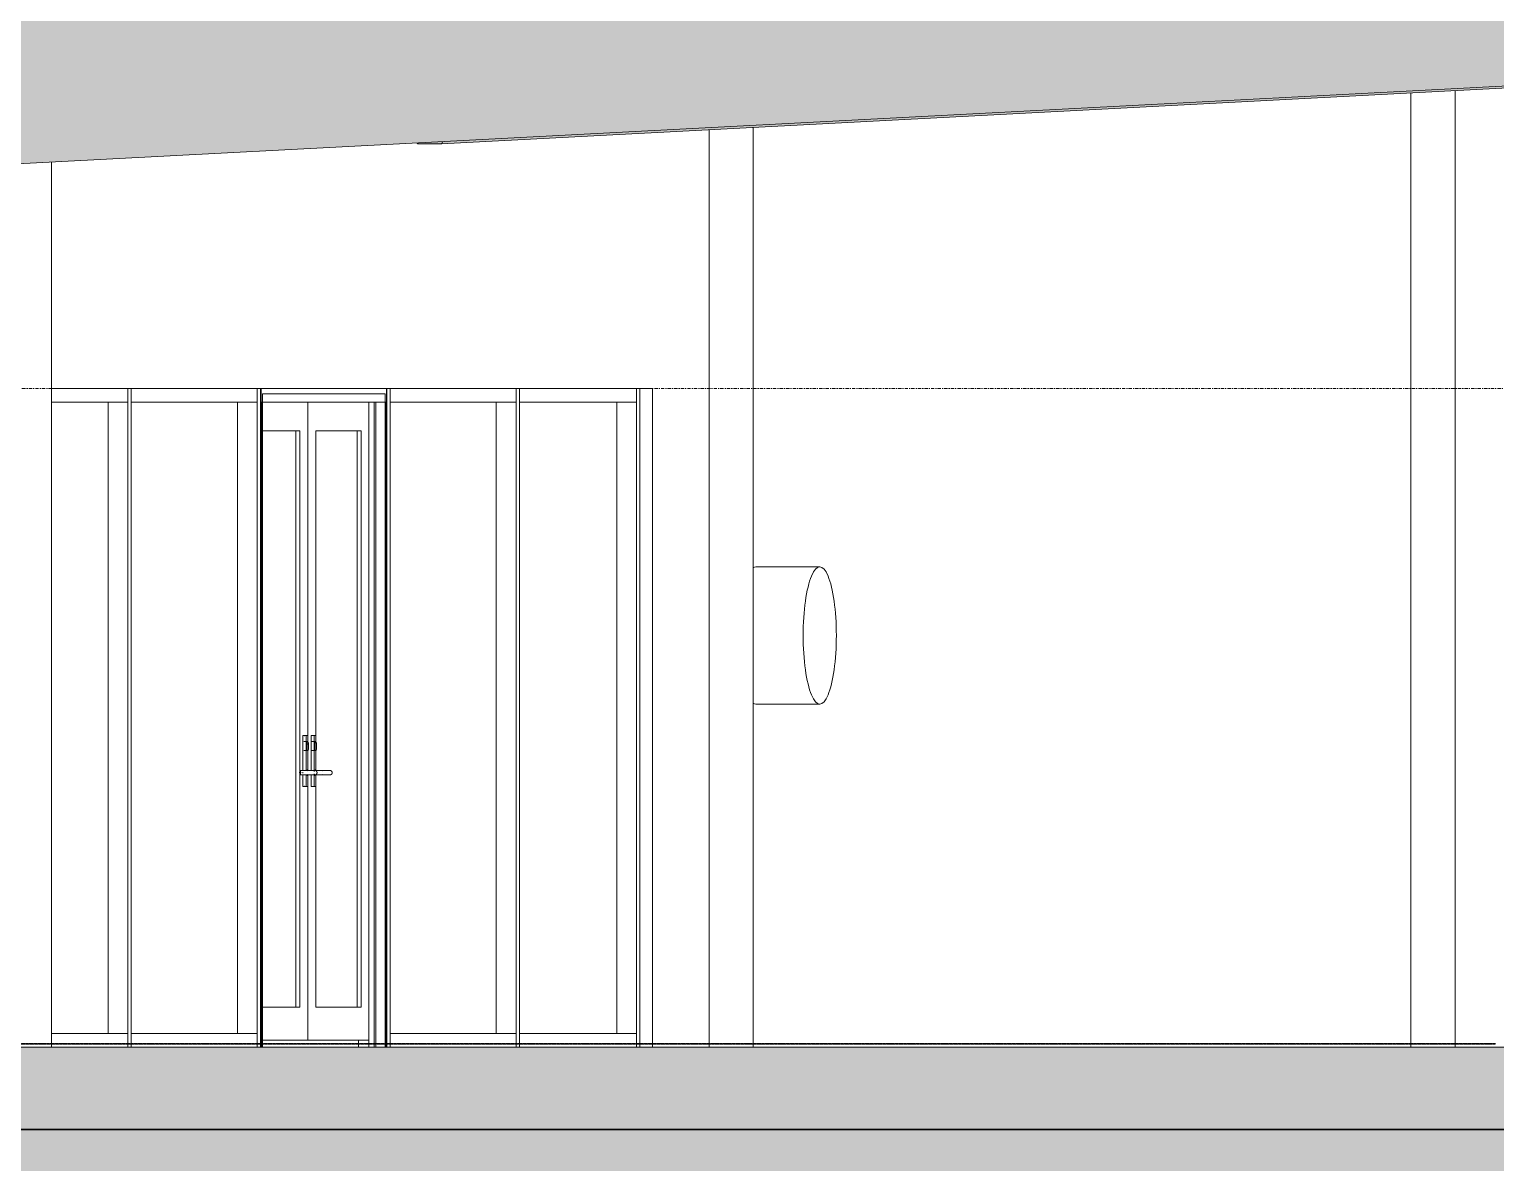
# Model space of a CAD drawing. Header units: millimetres. Extents: x 4237772 to 4686020, y -673 to 29459.
# Drawn here: x 4444325 to 4449669, y 4779 to 8908 of the extents above; entities that cross this region are included whole.
import ezdxf

# ---------------------------------------------------------------- set-up
doc = ezdxf.new("R2010")
doc.units = ezdxf.units.MM
doc.linetypes.add('AEC_Center', pattern=[24, 12, -4, 4, -4])
doc.linetypes.add('Existing Ground', pattern=[4.5, 3, -1.5])
for name, color, linetype, lineweight in [('A-DETL', 90, 'Continuous', 18), ('A-DETL-GENF', 92, 'Continuous', 5), ('A-DOOR', 31, 'Continuous', 5), ('A-DOOR-FRAM', 31, 'Continuous', 5), ('A-DOOR-GLAZ', 31, 'Continuous', 5), ('A-FLOR', 192, 'Continuous', 5), ('A-FLOR-LEVL', 51, 'Continuous', 5), ('A-FLOR-PATT', 8, 'Continuous', 15), ('A-GENM', 13, 'Continuous', 5), ('A-GLAZ-CURT', 52, 'Continuous', 5), ('A-GLAZ-CWMG', 51, 'Continuous', 5), ('A-WALL', 113, 'Continuous', 5), ('P-SANR-FIXT', 6, 'Continuous', 5), ('S-COLS', 52, 'Continuous', 5)]:
    doc.layers.add(name, color=color, linetype=linetype, lineweight=lineweight)
pattern_1 = [(50, (4488880.5, 10654.8), (1457.472, -127.512), [152.4, -1676.4]), (355, (4488880.5, 10654.8), (-281.942, 1528.454), [121.92, -1341.12]), (100.451, (4489002, 10644.2), (1175.54, 1400.933), [129.52, -1424.72]), (46.184, (4488880.5, 11061.2), (2168.63, -336.34), [228.6, -2514.6]), (96.636, (4489061.3, 11033.2), (1899.22, 1979.42), [194.28, -2137.08]), (351.184, (4488880.5, 11061.2), (1899.24, 1979.4), [182.88, -2011.68]), (21, (4489083.7, 10959.6), (1212.915, -818.121), [152.4, -1676.4]), (326, (4489083.7, 10959.6), (494.417, 1473.504), [121.92, -1341.12]), (71.451, (4489184.8, 10891.4), (1707.337, 655.37), [129.52, -1424.72]), (37.5, (4488880.53, 10654.8), (24.7094, 676.44), [67.056, -1257.808, 67.056, -2640.584]), (37.5, (4488880.53, 10654.8), (24.7094, 676.44), [-1391.92, -1294.384, 67.056, -1279.144]), (7.5, (4488880.5, 10654.8), (534.558, 801.444), [67.056, -709.168, 67.056, -1740.408]), (7.5, (4488880.5, 10654.8), (534.558, 801.444), [-843.28, -1227.328, 67.056, -446.024]), (327.5, (4488427.4, 10654.8), (1084.7275, -45.831), [67.056, -440.944, 67.056, -3621.024]), (327.5, (4488427.4, 10654.8), (1084.7275, -45.831), [-575.056, -1517.904, 67.056, -2036.064]), (317.5, (4488224.2, 10654.8), (1185.035, 203.414), [67.056, -593.344, 67.056, -2479.04]), (317.5, (4488224.2, 10654.8), (1185.035, 203.414), [-727.456, -985.52, 67.056, -1426.464])]

# ---------------------------------------------------------------- blocks, each defined once
blk = doc.blocks.new('System Panel - Glazed-1425433-SECTION - GRIDS B1-B2')
at = {"layer": 'A-GLAZ-CURT'}
blk.add_line((4418984.5, 5250), (4418984.5, 7550), dxfattribs=at)
blk = doc.blocks.new('Rectangular Mullion - 50x100mm-1215462-SECTION - GRIDS B1-B2')
at = {"layer": 'A-GLAZ-CWMG'}
for q in [(4418778.4, 5250), (4419056.8, 5200)]:
    blk.add_line((4419056.8, 5250), q, dxfattribs=at)
blk = doc.blocks.new('Rectangular Mullion - 50x100mm-1447016-SECTION - GRIDS B1-B2')
at = {"layer": 'A-GLAZ-CWMG'}
for p, q in [((4420910.3, 7600), (4420910.3, 5200)), ((4420922.4, 5200), (4420922.4, 7600))]:
    blk.add_line(p, q, dxfattribs=at)
blk = doc.blocks.new('System Panel - Glazed-1457945-SECTION - GRIDS B1-B2')
at = {"layer": 'A-GLAZ-CURT'}
blk.add_line((4420838, 5250), (4420838, 7550), dxfattribs=at)
blk = doc.blocks.new('Rectangular Mullion - 50x100mm-V292-SECTION - GRIDS B1-B2')
at = {"layer": 'A-GLAZ-CWMG'}
for p, q in [((4419068.9, 5200), (4419068.9, 5250)), ((4419528.3, 5250), (4419068.9, 5250)), ((4419528.3, 5250), (4419528.3, 5200))]:
    blk.add_line(p, q, dxfattribs=at)
blk = doc.blocks.new('Rectangular Mullion - 50x100mm-1457940-SECTION - GRIDS B1-B2')
at = {"layer": 'A-GLAZ-CWMG'}
for p, q in [((4420483.5, 5200), (4420483.5, 5250)), ((4420910.3, 5250), (4420483.5, 5250)), ((4420910.3, 5250), (4420910.3, 5200))]:
    blk.add_line(p, q, dxfattribs=at)
blk = doc.blocks.new('Rectangular Mullion - 50x100mm-1425432-SECTION - GRIDS B1-B2')
at = {"layer": 'A-GLAZ-CWMG'}
for p, q in [((4419056.8, 7600), (4419056.8, 5200)), ((4419068.9, 5200), (4419068.9, 7600))]:
    blk.add_line(p, q, dxfattribs=at)
blk = doc.blocks.new('X_Door-Panel-Hinge-Standard - Standard-1909126-SECTION - GRIDS B1-B2')
at = {"layer": 'A-DOOR'}
for p, q in [((4419712.4, 7550), (4419712.4, 6310.8)), ((4419547.4, 7445), (4419683.4, 7445)), ((4419683.4, 7445), (4419683.4, 5345)), ((4419712.4, 6305.7), (4419712.4, 6303)), ((4419712.4, 6281), (4419712.4, 6206.9)), ((4419712.4, 6191.2), (4419712.4, 5225)), ((4419683.4, 5345), (4419547.7, 5345)), ((4419712.4, 5225), (4419547.7, 5225))]:
    blk.add_line(p, q, dxfattribs=at)
at = {"layer": 'A-DOOR-GLAZ'}
blk.add_line((4419668.8, 5345), (4419668.8, 7445), dxfattribs=at)
blk = doc.blocks.new('X_Door-Panel-Hinge-Standard - Standard-1909127-SECTION - GRIDS B1-B2')
at = {"layer": 'A-DOOR'}
for p, q in [((4419712.9, 6309.3), (4419712.9, 7550)), ((4419741.9, 6310.5), (4419741.9, 7445)), ((4419741.9, 7445), (4419906.3, 7445)), ((4419906.3, 7445), (4419906.3, 5345)), ((4419712.9, 6206.7), (4419712.9, 6282.8)), ((4419741.9, 6206.9), (4419741.9, 6281)), ((4419712.9, 5225), (4419712.9, 6191.2)), ((4419741.9, 5345), (4419741.9, 6191.2)), ((4419906.3, 5345), (4419741.9, 5345)), ((4419934.6, 5225), (4419712.9, 5225))]:
    blk.add_line(p, q, dxfattribs=at)
at = {"layer": 'A-DOOR-GLAZ'}
blk.add_line((4419891.8, 5345), (4419891.8, 7445), dxfattribs=at)
blk = doc.blocks.new('X_Door-Frame-Wood - Standard-1215283-SECTION - GRIDS B1-B2')
at = {"layer": 'A-DOOR-FRAM'}
for p, q in [((4419542.8, 7600), (4419542.8, 5200)), ((4419998.9, 5200), (4419998.9, 7600)), ((4419547.7, 7580), (4419547.7, 5200)), ((4419547.7, 7580), (4419994.1, 7580)), ((4419934.6, 5200), (4419934.6, 7550)), ((4419954, 7550), (4419954, 5200)), ((4419960.1, 5200), (4419960.1, 7550)), ((4419994.1, 7580), (4419994.1, 5200)), ((4419897, 5200), (4419897, 5225))]:
    blk.add_line(p, q, dxfattribs=at)
blk = doc.blocks.new('X_Door-Handle-Lockwood 4800 Series Lever - Standard-764996-SECTION - GRIDS B1-B2')
at = {"layer": 'A-DOOR'}
for p, q in [((4419694.7, 6207.2), (4419694.7, 6334)), ((4419706.1, 6335), (4419695, 6335)), ((4419695, 6335), (4419700.8, 6335)), ((4419712.4, 6313), (4419697.9, 6313)), ((4419705.9, 6334), (4419705.9, 6207.6)), ((4419712, 6335), (4419706.1, 6335)), ((4419712.2, 6311.5), (4419712.2, 6334)), ((4419712.2, 6303), (4419712.2, 6306)), ((4419697.9, 6281), (4419712.4, 6281)), ((4419706.6, 6291), (4419706.6, 6303)), ((4419710, 6303), (4419710, 6291)), ((4419712.2, 6206.9), (4419712.2, 6281.8)), ((4419714.9, 6291), (4419714.9, 6303)), ((4419692.4, 6208), (4419684.6, 6208)), ((4419694.7, 6197.7), (4419694.7, 6202.3)), ((4419717.8, 6208), (4419697.9, 6208)), ((4419737.5, 6208), (4419725.1, 6208)), ((4419684.6, 6192), (4419692.4, 6192)), ((4419694.7, 6151), (4419694.7, 6191.2)), ((4419695, 6150), (4419706.1, 6150)), ((4419700.8, 6150), (4419695, 6150)), ((4419697.9, 6192), (4419717.8, 6192)), ((4419705.9, 6191.2), (4419705.9, 6151)), ((4419706.1, 6150), (4419712, 6150)), ((4419712.2, 6151), (4419712.2, 6191.2)), ((4419725.1, 6192), (4419737.5, 6192))]:
    blk.add_line(p, q, dxfattribs=at)
at = {"layer": 'A-DOOR', "flags": 128}
for points in [[(4419725.1, 6208), (4419724.8, 6208), (4419724.5, 6208), (4419724.2, 6208), (4419723.7, 6208), (4419723.3, 6208), (4419722.8, 6208), (4419722.3, 6208), (4419721.7, 6208), (4419721.1, 6208), (4419720.5, 6208), (4419719.8, 6208), (4419719.1, 6208), (4419718.4, 6208), (4419717.7, 6208), (4419716.9, 6208), (4419716, 6208), (4419715.2, 6208), (4419714.3, 6208), (4419713.4, 6208), (4419712.5, 6208), (4419711.5, 6208), (4419710.6, 6208), (4419709.6, 6208), (4419708.6, 6208), (4419707.6, 6208), (4419706.6, 6208), (4419705.5, 6208), (4419704.5, 6208), (4419703.4, 6208), (4419702.3, 6208), (4419701.3, 6208), (4419700.2, 6208), (4419699.1, 6208), (4419698, 6208), (4419696.9, 6208), (4419695.9, 6208), (4419694.8, 6208), (4419693.7, 6208), (4419692.7, 6208), (4419692.4, 6208)], [(4419717.8, 6208), (4419718.8, 6208), (4419719.9, 6208), (4419720.9, 6208), (4419721.9, 6208), (4419722.9, 6208), (4419723.8, 6208), (4419724.8, 6208), (4419725.7, 6208), (4419726.6, 6208), (4419727.5, 6208), (4419728.3, 6208), (4419729.1, 6208), (4419729.9, 6208), (4419730.7, 6208), (4419731.4, 6208), (4419732.1, 6208), (4419732.8, 6208), (4419733.4, 6208), (4419734, 6208), (4419734.6, 6208), (4419735.1, 6208), (4419735.6, 6208), (4419736.1, 6208), (4419736.5, 6208), (4419736.8, 6208), (4419737.2, 6208), (4419737.4, 6208), (4419737.7, 6208), (4419737.9, 6208), (4419738, 6208), (4419738.2, 6208), (4419738.2, 6208), (4419738.3, 6208)], [(4419738.3, 6208), (4419738.2, 6208), (4419738.2, 6208), (4419738.1, 6208), (4419737.9, 6208), (4419737.7, 6208), (4419737.5, 6208), (4419737.5, 6208)], [(4419738.3, 6208), (4419738.6, 6208), (4419738.9, 6208), (4419739.2, 6207.9), (4419739.5, 6207.9), (4419739.8, 6207.8), (4419740.2, 6207.8), (4419740.5, 6207.7), (4419740.8, 6207.6), (4419741.1, 6207.5), (4419741.4, 6207.4), (4419741.7, 6207.2), (4419741.9, 6207.1), (4419742.2, 6206.9), (4419742.5, 6206.8), (4419742.8, 6206.6), (4419743, 6206.4), (4419743.3, 6206.2), (4419743.5, 6206), (4419743.8, 6205.8), (4419744, 6205.6), (4419744.2, 6205.3), (4419744.4, 6205.1), (4419744.6, 6204.8), (4419744.8, 6204.6), (4419745, 6204.3), (4419745.2, 6204), (4419745.3, 6203.8), (4419745.5, 6203.5), (4419745.6, 6203.2), (4419745.7, 6202.9), (4419745.8, 6202.6), (4419745.9, 6202.3), (4419746, 6202), (4419746.1, 6201.7), (4419746.1, 6201.4), (4419746.2, 6201), (4419746.2, 6200.7), (4419746.2, 6200.4), (4419746.3, 6200.1), (4419746.3, 6200)], [(4419746.3, 6200), (4419746.2, 6199.7), (4419746.2, 6199.4), (4419746.2, 6199), (4419746.2, 6198.7), (4419746.1, 6198.4), (4419746, 6198.1), (4419745.9, 6197.8), (4419745.8, 6197.5), (4419745.7, 6197.2), (4419745.6, 6196.9), (4419745.5, 6196.6), (4419745.4, 6196.3), (4419745.2, 6196), (4419745, 6195.8), (4419744.9, 6195.5), (4419744.7, 6195.2), (4419744.5, 6195), (4419744.3, 6194.7), (4419744.1, 6194.5), (4419743.8, 6194.3), (4419743.6, 6194), (4419743.4, 6193.8), (4419743.1, 6193.6), (4419742.8, 6193.4), (4419742.6, 6193.3), (4419742.3, 6193.1), (4419742, 6192.9), (4419741.7, 6192.8), (4419741.5, 6192.7), (4419741.2, 6192.5), (4419740.9, 6192.4), (4419740.5, 6192.3), (4419740.2, 6192.3), (4419739.9, 6192.2), (4419739.6, 6192.1), (4419739.3, 6192.1), (4419739, 6192), (4419738.7, 6192), (4419738.3, 6192), (4419738.3, 6192)], [(4419692.4, 6192), (4419693.4, 6192), (4419694.5, 6192), (4419695.6, 6192), (4419696.7, 6192), (4419697.7, 6192), (4419698.8, 6192), (4419699.9, 6192), (4419701, 6192), (4419702, 6192), (4419703.1, 6192), (4419704.2, 6192), (4419705.2, 6192), (4419706.3, 6192), (4419707.3, 6192), (4419708.3, 6192), (4419709.3, 6192), (4419710.3, 6192), (4419711.3, 6192), (4419712.2, 6192), (4419713.2, 6192), (4419714.1, 6192), (4419715, 6192), (4419715.8, 6192), (4419716.6, 6192), (4419717.4, 6192), (4419718.2, 6192), (4419719, 6192), (4419719.7, 6192), (4419720.3, 6192), (4419721, 6192), (4419721.6, 6192), (4419722.1, 6192), (4419722.7, 6192), (4419723.2, 6192), (4419723.6, 6192), (4419724, 6192), (4419724.4, 6192), (4419724.8, 6192), (4419725, 6192), (4419725.1, 6192)], [(4419738.3, 6192), (4419738.2, 6192), (4419738.2, 6192), (4419738.1, 6192), (4419737.9, 6192), (4419737.7, 6192), (4419737.5, 6192), (4419737.2, 6192), (4419736.9, 6192), (4419736.5, 6192), (4419736.1, 6192), (4419735.7, 6192), (4419735.2, 6192), (4419734.7, 6192), (4419734.1, 6192), (4419733.5, 6192), (4419732.9, 6192), (4419732.2, 6192), (4419731.6, 6192), (4419730.8, 6192), (4419730.1, 6192), (4419729.3, 6192), (4419728.5, 6192), (4419727.6, 6192), (4419726.7, 6192), (4419725.8, 6192), (4419724.9, 6192), (4419724, 6192), (4419723, 6192), (4419722, 6192), (4419721, 6192), (4419720, 6192), (4419719, 6192), (4419718, 6192), (4419717.8, 6192)], [(4419737.5, 6192), (4419737.7, 6192), (4419737.9, 6192), (4419738, 6192), (4419738.2, 6192), (4419738.2, 6192), (4419738.3, 6192)]]:
    blk.add_lwpolyline(points, dxfattribs=at)
at = {"layer": 'A-DOOR'}
for centre, major_axis, start_param, end_param in [((4419695, 6334), (0, 1), 0, 1.570796), ((4419700.8, 6334), (0, 1), 4.712389, 6.283185), ((4419706.1, 6334), (0, 1), 0, 1.570796), ((4419709.1, 6303), (0, 10), 5.759587, 7.853982), ((4419712.4, 6303), (0, 10), 4.712389, 7.853982), ((4419709.1, 6303), (0, 10), 4.712389, 4.974188), ((4419712, 6334), (0, 1), 4.712389, 6.021386), ((4419709.1, 6291), (0, 10), 1.570796, 3.665191), ((4419712.4, 6291), (0, 10), 1.570796, 4.712389), ((4419684.6, 6200), (0, 8), 4.712389, 7.853982), ((4419684.6, 6200), (0, 8), 1.570796, 4.712389), ((4419709.1, 6200), (0, 10), 5.49931, 6.806784), ((4419695, 6151), (0, 1), 1.570796, 3.141593), ((4419700.8, 6151), (0, 1), 3.141593, 4.712389), ((4419706.1, 6151), (0, 1), 1.570796, 3.141593), ((4419709.1, 6200), (0, 10), 2.659369, 3.925468), ((4419712, 6151), (0, 1), 3.141593, 4.712389)]:
    blk.add_ellipse(centre, major_axis=major_axis, ratio=0.241811, start_param=start_param, end_param=end_param, dxfattribs=at)
blk = doc.blocks.new('X_Door-Handle-Lockwood 4800 Series Lever - Standard-765406-SECTION - GRIDS B1-B2')
at = {"layer": 'A-DOOR'}
for p, q in [((4419724.3, 6206.8), (4419724.3, 6334)), ((4419735.7, 6335), (4419724.5, 6335)), ((4419724.5, 6335), (4419730.3, 6335)), ((4419741.9, 6313), (4419727.4, 6313)), ((4419735.4, 6334), (4419735.4, 6204)), ((4419741.5, 6335), (4419735.7, 6335)), ((4419741.7, 6309.9), (4419741.7, 6334)), ((4419727.4, 6281), (4419741.9, 6281)), ((4419736.1, 6291), (4419736.1, 6303)), ((4419739.5, 6303), (4419739.5, 6291)), ((4419741.7, 6206.9), (4419741.7, 6282)), ((4419744.4, 6291), (4419744.4, 6303)), ((4419747.3, 6208), (4419727.4, 6208)), ((4419772.7, 6208), (4419764.9, 6208)), ((4419792.3, 6208), (4419780, 6208)), ((4419724.3, 6151), (4419724.3, 6191.2)), ((4419724.5, 6150), (4419735.7, 6150)), ((4419730.3, 6150), (4419724.5, 6150)), ((4419727.4, 6192), (4419747.3, 6192)), ((4419735.4, 6196), (4419735.4, 6151)), ((4419735.7, 6150), (4419741.5, 6150)), ((4419741.7, 6151), (4419741.7, 6191.2)), ((4419764.9, 6192), (4419772.7, 6192)), ((4419780, 6192), (4419792.3, 6192))]:
    blk.add_line(p, q, dxfattribs=at)
at = {"layer": 'A-DOOR', "flags": 128}
for points in [[(4419780, 6208), (4419779.7, 6208), (4419779.4, 6208), (4419779, 6208), (4419778.6, 6208), (4419778.2, 6208), (4419777.7, 6208), (4419777.2, 6208), (4419776.6, 6208), (4419776, 6208), (4419775.4, 6208), (4419774.7, 6208), (4419774, 6208), (4419773.3, 6208), (4419772.5, 6208), (4419771.8, 6208), (4419770.9, 6208), (4419770.1, 6208), (4419769.2, 6208), (4419768.3, 6208), (4419767.4, 6208), (4419766.4, 6208), (4419765.5, 6208), (4419764.5, 6208), (4419763.5, 6208), (4419762.5, 6208), (4419761.4, 6208), (4419760.4, 6208), (4419759.4, 6208), (4419758.3, 6208), (4419757.2, 6208), (4419756.1, 6208), (4419755.1, 6208), (4419754, 6208), (4419752.9, 6208), (4419751.8, 6208), (4419750.8, 6208), (4419749.7, 6208), (4419748.6, 6208), (4419747.6, 6208), (4419747.3, 6208)], [(4419772.7, 6208), (4419773.7, 6208), (4419774.7, 6208), (4419775.8, 6208), (4419776.8, 6208), (4419777.8, 6208), (4419778.7, 6208), (4419779.7, 6208), (4419780.6, 6208), (4419781.5, 6208), (4419782.4, 6208), (4419783.2, 6208), (4419784, 6208), (4419784.8, 6208), (4419785.6, 6208), (4419786.3, 6208), (4419787, 6208), (4419787.7, 6208), (4419788.3, 6208), (4419788.9, 6208), (4419789.5, 6208), (4419790, 6208), (4419790.5, 6208), (4419790.9, 6208), (4419791.4, 6208), (4419791.7, 6208), (4419792, 6208), (4419792.3, 6208), (4419792.6, 6208), (4419792.8, 6208), (4419792.9, 6208), (4419793, 6208), (4419793.1, 6208), (4419793.1, 6208)], [(4419793.1, 6208), (4419793.1, 6208), (4419793.1, 6208), (4419793, 6208), (4419792.8, 6208), (4419792.6, 6208), (4419792.4, 6208), (4419792.3, 6208)], [(4419793.1, 6208), (4419793.5, 6208), (4419793.8, 6208), (4419794.1, 6207.9), (4419794.4, 6207.9), (4419794.7, 6207.8), (4419795, 6207.8), (4419795.4, 6207.7), (4419795.7, 6207.6), (4419796, 6207.5), (4419796.3, 6207.4), (4419796.6, 6207.2), (4419796.8, 6207.1), (4419797.1, 6206.9), (4419797.4, 6206.8), (4419797.7, 6206.6), (4419797.9, 6206.4), (4419798.2, 6206.2), (4419798.4, 6206), (4419798.7, 6205.8), (4419798.9, 6205.6), (4419799.1, 6205.3), (4419799.3, 6205.1), (4419799.5, 6204.8), (4419799.7, 6204.6), (4419799.9, 6204.3), (4419800, 6204), (4419800.2, 6203.8), (4419800.3, 6203.5), (4419800.5, 6203.2), (4419800.6, 6202.9), (4419800.7, 6202.6), (4419800.8, 6202.3), (4419800.9, 6202), (4419801, 6201.7), (4419801, 6201.4), (4419801.1, 6201), (4419801.1, 6200.7), (4419801.1, 6200.4), (4419801.1, 6200.1), (4419801.1, 6200)], [(4419801.1, 6200), (4419801.1, 6199.7), (4419801.1, 6199.4), (4419801.1, 6199), (4419801, 6198.7), (4419801, 6198.4), (4419800.9, 6198.1), (4419800.8, 6197.8), (4419800.7, 6197.5), (4419800.6, 6197.2), (4419800.5, 6196.9), (4419800.4, 6196.6), (4419800.2, 6196.3), (4419800.1, 6196), (4419799.9, 6195.8), (4419799.7, 6195.5), (4419799.6, 6195.2), (4419799.4, 6195), (4419799.2, 6194.7), (4419798.9, 6194.5), (4419798.7, 6194.3), (4419798.5, 6194), (4419798.2, 6193.8), (4419798, 6193.6), (4419797.7, 6193.4), (4419797.5, 6193.3), (4419797.2, 6193.1), (4419796.9, 6192.9), (4419796.6, 6192.8), (4419796.3, 6192.7), (4419796, 6192.5), (4419795.7, 6192.4), (4419795.4, 6192.3), (4419795.1, 6192.3), (4419794.8, 6192.2), (4419794.5, 6192.1), (4419794.2, 6192.1), (4419793.9, 6192), (4419793.6, 6192), (4419793.2, 6192), (4419793.1, 6192)], [(4419747.3, 6192), (4419748.3, 6192), (4419749.4, 6192), (4419750.5, 6192), (4419751.5, 6192), (4419752.6, 6192), (4419753.7, 6192), (4419754.8, 6192), (4419755.9, 6192), (4419756.9, 6192), (4419758, 6192), (4419759.1, 6192), (4419760.1, 6192), (4419761.2, 6192), (4419762.2, 6192), (4419763.2, 6192), (4419764.2, 6192), (4419765.2, 6192), (4419766.2, 6192), (4419767.1, 6192), (4419768.1, 6192), (4419769, 6192), (4419769.8, 6192), (4419770.7, 6192), (4419771.5, 6192), (4419772.3, 6192), (4419773.1, 6192), (4419773.8, 6192), (4419774.6, 6192), (4419775.2, 6192), (4419775.9, 6192), (4419776.5, 6192), (4419777, 6192), (4419777.6, 6192), (4419778.1, 6192), (4419778.5, 6192), (4419778.9, 6192), (4419779.3, 6192), (4419779.6, 6192), (4419779.9, 6192), (4419780, 6192)], [(4419793.1, 6192), (4419793.1, 6192), (4419793.1, 6192), (4419793, 6192), (4419792.8, 6192), (4419792.6, 6192), (4419792.4, 6192), (4419792.1, 6192), (4419791.8, 6192), (4419791.4, 6192), (4419791, 6192), (4419790.6, 6192), (4419790.1, 6192), (4419789.6, 6192), (4419789, 6192), (4419788.4, 6192), (4419787.8, 6192), (4419787.1, 6192), (4419786.4, 6192), (4419785.7, 6192), (4419785, 6192), (4419784.2, 6192), (4419783.3, 6192), (4419782.5, 6192), (4419781.6, 6192), (4419780.7, 6192), (4419779.8, 6192), (4419778.9, 6192), (4419777.9, 6192), (4419776.9, 6192), (4419775.9, 6192), (4419774.9, 6192), (4419773.9, 6192), (4419772.8, 6192), (4419772.7, 6192)], [(4419792.3, 6192), (4419792.6, 6192), (4419792.8, 6192), (4419792.9, 6192), (4419793.1, 6192), (4419793.1, 6192), (4419793.1, 6192)]]:
    blk.add_lwpolyline(points, dxfattribs=at)
at = {"layer": 'A-DOOR'}
for centre, major_axis, start_param, end_param in [((4419724.5, 6334), (0, 1), 0, 1.570796), ((4419730.3, 6334), (0, 1), 4.712389, 6.283185), ((4419735.7, 6334), (0, 1), 0, 1.570796), ((4419738.6, 6303), (0, 10), 5.759587, 7.853982), ((4419741.9, 6303), (0, 10), 4.712389, 7.853982), ((4419738.6, 6303), (0, 10), 5.235988, 5.497787), ((4419741.5, 6334), (0, 1), 4.712389, 6.021386), ((4419738.6, 6291), (0, 10), 1.570796, 3.665191), ((4419741.9, 6291), (0, 10), 1.570796, 4.712389), ((4419738.6, 6200), (0, 10), 5.497787, 7.330383), ((4419764.9, 6200), (0, 8), 5.759587, 6.806784), ((4419724.5, 6151), (0, 1), 1.570796, 3.141593), ((4419730.3, 6151), (0, 1), 3.141593, 4.712389), ((4419735.7, 6151), (0, 1), 1.570796, 3.141593), ((4419738.6, 6200), (0, 10), 2.094395, 2.617994), ((4419738.6, 6200), (0, 10), 2.659369, 3.926991), ((4419741.5, 6151), (0, 1), 3.141593, 4.712389), ((4419764.9, 6200), (0, 8), 2.617994, 3.665191)]:
    blk.add_ellipse(centre, major_axis=major_axis, ratio=0.241811, start_param=start_param, end_param=end_param, dxfattribs=at)
blk = doc.blocks.new('Mechanical - Condensers - Mechanical - Condensers-1249279-SECTION - GRIDS B1-B2')
at = {"layer": 'A-GENM'}
h = blk.add_hatch(color=256, dxfattribs=at)
h.paths.add_polyline_path([(4415037.4, 8329.8), (4436182.7, 9438.4), (4436182.7, 10891.3), (4436172.5, 10891.3), (4436172.5, 10439.2), (4414985.1, 9328.4), (4415005.1, 8947.9)])
h.paths.add_polyline_path([(4436716.5, 9466.4), (4437172.1, 9490.2), (4437172.1, 13590.3), (4461105.5, 13590.3), (4461105.5, 14590.3), (4437034.5, 14590), (4436716.5, 14562.1), (4436716.5, 9584)])
h.paths.add_polyline_path([(4436182.7, 10904), (4436182.7, 11332.6), (4436172.5, 11332.6), (4436172.5, 10904)])
h.paths.add_polyline_path([(4436182.7, 11345.3), (4436182.7, 14590.3), (4436172.5, 14590.3), (4436172.5, 11345.3)])
h.paths.add_polyline_path([(4475115.8, 13590.3), (4477373.7, 13590.3), (4477373.7, 14590.3), (4461305.5, 14590.3), (4461305.5, 13590.3), (4474992.1, 13590.3)])
h = blk.add_hatch(color=256, dxfattribs=at)
h.paths.add_polyline_path([(4420199.8, 8491.2), (4426809.4, 8839.8), (4426809.4, 8845.3), (4420202.6, 8498.9), (4420201.9, 8494.6)])
h.paths.add_polyline_path([(4426959.4, 8846.8), (4436170.1, 9333.5), (4436170.1, 9336), (4426959.4, 8852.9), (4426959.4, 8847.7)])
h.paths.add_polyline_path([(4436716.5, 9360.1), (4443977.4, 9742.1), (4443976.2, 9745.3), (4443954.4, 9769.9), (4443886.5, 9837), (4437301.2, 9490.5), (4437301.2, 9395.4), (4436716.5, 9362.4)])
h = blk.add_hatch(color=256, dxfattribs=at)
h.paths.add_polyline_path([(4415045.3, 8229.9), (4436182.7, 9338.1), (4436182.7, 9438.4), (4415037.4, 8329.8), (4415044.5, 8233.4)])
h.paths.add_polyline_path([(4436716.5, 9366.1), (4437274.7, 9395.4), (4437251, 9416.3), (4437172.1, 9490.2), (4436716.5, 9465.8), (4436716.5, 9369.4)])
blk.add_hatch(color=256, dxfattribs=at).paths.add_polyline_path([(4420112.6, 8491.2), (4420199.8, 8491.2), (4420202, 8498.9), (4420110.5, 8494.1)])
for p, q in [((4415071.9, 8229.9), (4436182.7, 9336.7)), ((4420199.9, 8491.2), (4426809.8, 8838.9)), ((4420112.6, 8491.2), (4420199.8, 8491.2))]:
    blk.add_line(p, q, dxfattribs=at)
for centre, start_param, end_param in [((4420194.6, 8591), 3.137008, 3.513405), ((4420107.4, 8591), 2.910908, 3.137008)]:
    blk.add_ellipse(centre, major_axis=(-5.3, 99.9), ratio=0.08715, start_param=start_param, end_param=end_param, dxfattribs=at)
blk = doc.blocks.new('Rectangular Mullion - 50x100mm-1425424-SECTION - GRIDS B1-B2')
at = {"layer": 'A-GLAZ-CWMG'}
for p in [(4419056.8, 7600), (4418777.5, 7550)]:
    blk.add_line(p, (4419056.8, 7550), dxfattribs=at)
blk = doc.blocks.new('Rectangular Mullion - 50x100mm-V301-SECTION - GRIDS B1-B2')
at = {"layer": 'A-GLAZ-CWMG'}
for p, q in [((4419068.9, 7550), (4419068.9, 7600)), ((4419528.3, 7600), (4419528.3, 7550)), ((4419068.9, 7550), (4419528.3, 7550))]:
    blk.add_line(p, q, dxfattribs=at)
blk = doc.blocks.new('Rectangular Mullion - 50x100mm-1457944-SECTION - GRIDS B1-B2')
at = {"layer": 'A-GLAZ-CWMG'}
for p, q in [((4420483.5, 7550), (4420483.5, 7600)), ((4420910.3, 7600), (4420910.3, 7550)), ((4420483.5, 7550), (4420910.3, 7550))]:
    blk.add_line(p, q, dxfattribs=at)
blk = doc.blocks.new('Plumbing_FHR_AAA - 500mm Dia x 240mm D-1559867-SECTION - GRIDS B1-B2')
at = {"layer": 'P-SANR-FIXT'}
for p, q in [((4421578.1, 6950), (4421345.2, 6950)), ((4421345.2, 6450), (4421578.1, 6450))]:
    blk.add_line(p, q, dxfattribs=at)
for centre, start_param, end_param in [((4421345.2, 6700), 0, 0.161645), ((4421578.1, 6700), 4.712389, 7.853982), ((4421578.1, 6700), 1.570796, 4.712389), ((4421345.2, 6700), 2.981442, 3.141593)]:
    blk.add_ellipse(centre, major_axis=(0, 250), ratio=0.241811, start_param=start_param, end_param=end_param, dxfattribs=at)

msp = doc.modelspace()

# ---------------------------------------------------------------- hatches: boundary and pattern name
at = {"layer": 'A-DETL-GENF'}
h = msp.add_hatch(dxfattribs=at)
h.set_pattern_fill('FP_273', color=9, style=0, pattern_type=2)
h.set_pattern_definition([(135, (4488880.53, 10743.2), (-707.1068, 6e-14), [500, -500]), (135, (4489013.1, 10875.77), (-707.1068, 6e-14), [500, -500]), (135, (4489145.7, 11008.35), (-707.1068, 6e-14), [500, -500]), (45, (4488880.53, 10654.8), (0, 707.1068), [500, -500]), (45, (4489013.1, 10522.2), (0, 707.1068), [500, -500]), (45, (4489145.7, 10389.63), (0, 707.1068), [500, -500])])
h.paths.add_polyline_path([(4400513.1, -382.4), (4527223.9, -382.4), (4527223.9, 2941.4), (4525288.7, 2997.6), (4520574.3, 3582.4), (4516829.7, 3728.5), (4514990.9, 4625.3), (4505408.1, 5200), (4505199.1, 5200), (4505199.1, 4300), (4502799.1, 4300.8), (4502799.1, 4590), (4502489.1, 4900), (4487933.1, 4900), (4487733.1, 4700), (4487733.1, 4500), (4485933.1, 4500), (4485933.1, 4700), (4485733.1, 4900), (4463883.1, 4900), (4463583.1, 4600), (4463583.1, 4300), (4460574.9, 4300), (4460574.9, 4600), (4460274.9, 4900), (4439332.8, 4900), (4439132.8, 4700), (4439132.8, 4500), (4437654.6, 4500), (4437654.6, 5200), (4416717.6, 5200), (4413270.7, 4899.1), (4412951.2, 4782.9), (4410365.3, 4512.9), (4409925.3, 4512.9), (4407863.8, 4913.6), (4405716.7, 4950), (4400513.1, 4950), (4400513.1, -287.1)])
at = {"layer": 'A-FLOR-PATT', "lineweight": 5}
h = msp.add_hatch(dxfattribs=at)
h.set_pattern_fill('FP_182', color=256, style=0, pattern_type=2)
h.set_pattern_definition(pattern_1)
h.paths.add_polyline_path([(4439432.8, 4900), (4460274.9, 4900), (4460274.9, 5200), (4439432.8, 5200), (4439432.8, 4918.9)])
h.paths.add_polyline_path([(4502499.1, 4900), (4502499.1, 5200), (4488143.1, 5200), (4488143.1, 4900), (4502489.1, 4900)])
h.paths.add_polyline_path([(4485523.1, 4900), (4485523.1, 5200), (4463883.1, 5200), (4463883.1, 4900), (4485152, 4900)])
h = msp.add_hatch(dxfattribs=at)
h.set_pattern_fill('FP_182', color=256, style=0, pattern_type=2)
h.set_pattern_definition(pattern_1)
h.paths.add_polyline_path([(4439432.8, 4900), (4460274.9, 4900), (4460274.9, 5200), (4439432.8, 5200), (4439432.8, 4918.9)])
h.paths.add_polyline_path([(4502499.1, 4900), (4502499.1, 5200), (4488143.1, 5200), (4488143.1, 4900), (4502489.1, 4900)])
h.paths.add_polyline_path([(4485523.1, 4900), (4485523.1, 5200), (4463883.1, 5200), (4463883.1, 4900), (4485152, 4900)])

# ---------------------------------------------------------------- linework, layer by layer
at = {"layer": 'A-DETL', "linetype": 'Existing Ground', "lineweight": 25}
for p, q in [((4449668.7, 5211.9), (4442544.6, 5211.9)), ((4442544.6, 5211.9), (4449668.7, 5211.9))]:
    msp.add_line(p, q, dxfattribs=at)
at = {"layer": 'A-DETL', "lineweight": 35}
msp.add_line((4460274.9, 4900), (4439432.8, 4900), dxfattribs=at)
at = {"layer": 'A-FLOR', "lineweight": 15}
msp.add_line((4460274.9, 5200), (4439432.8, 5200), dxfattribs=at)
at = {"layer": 'A-FLOR-LEVL', "linetype": 'AEC_Center'}
for p, q in [((4392627.1, 7600), (4531897.6, 7600)), ((4392627.1, 5200), (4531897.6, 5200))]:
    msp.add_line(p, q, dxfattribs=at)
at = {"layer": 'A-WALL'}
for p, q in [((4444405.1, 7600), (4446596.5, 7600)), ((4446596.5, 7600), (4446596.5, 5200)), ((4445168, 7550), (4445168, 5200)), ((4445172.8, 7550), (4445168, 7550)), ((4445172.8, 5200), (4445172.8, 7550)), ((4445627.4, 7550), (4445624, 7550)), ((4445624, 7550), (4445624, 5200)), ((4445627.4, 5200), (4445627.4, 7550))]:
    msp.add_line(p, q, dxfattribs=at)
at = {"layer": 'S-COLS'}
for p, q in [((4449360.1, 8677), (4449360.1, 5200)), ((4449520.9, 5200), (4449520.9, 8685.5)), ((4446963.5, 5200), (4446963.5, 8551.1)), ((4446802.6, 8542.6), (4446802.6, 5200)), ((4444406, 5200), (4444406, 8424.3))]:
    msp.add_line(p, q, dxfattribs=at)

# ---------------------------------------------------------------- block references
at = {"layer": 'A-DOOR'}
for name in ['X_Door-Frame-Wood - Standard-1215283-SECTION - GRIDS B1-B2', 'X_Door-Panel-Hinge-Standard - Standard-1909126-SECTION - GRIDS B1-B2', 'X_Door-Panel-Hinge-Standard - Standard-1909127-SECTION - GRIDS B1-B2', 'X_Door-Handle-Lockwood 4800 Series Lever - Standard-764996-SECTION - GRIDS B1-B2', 'X_Door-Handle-Lockwood 4800 Series Lever - Standard-765406-SECTION - GRIDS B1-B2']:
    msp.add_blockref(name, (25627.5, 0), dxfattribs=at)
at = {"layer": 'A-GENM'}
msp.add_blockref('Mechanical - Condensers - Mechanical - Condensers-1249279-SECTION - GRIDS B1-B2', (25627.5, 0), dxfattribs=at)
at = {"layer": 'A-GLAZ-CURT'}
for name, p in [('System Panel - Glazed-1425433-SECTION - GRIDS B1-B2', (25627.5, 0)), ('System Panel - Glazed-1425433-SECTION - GRIDS B1-B2', (26099.1, 0)), ('System Panel - Glazed-1425433-SECTION - GRIDS B1-B2', (27042.1, 0)), ('System Panel - Glazed-1457945-SECTION - GRIDS B1-B2', (25627.5, 0))]:
    msp.add_blockref(name, p, dxfattribs=at)
at = {"layer": 'A-GLAZ-CWMG'}
for name, p in [('Rectangular Mullion - 50x100mm-1425424-SECTION - GRIDS B1-B2', (25627.5, 0)), ('Rectangular Mullion - 50x100mm-1425432-SECTION - GRIDS B1-B2', (25627.5, 0)), ('Rectangular Mullion - 50x100mm-V301-SECTION - GRIDS B1-B2', (25627.5, 0)), ('Rectangular Mullion - 50x100mm-1425432-SECTION - GRIDS B1-B2', (26099.1, 0)), ('Rectangular Mullion - 50x100mm-V301-SECTION - GRIDS B1-B2', (26099.1, 0)), ('Rectangular Mullion - 50x100mm-1425432-SECTION - GRIDS B1-B2', (26570.6, 0)), ('Rectangular Mullion - 50x100mm-V301-SECTION - GRIDS B1-B2', (26570.6, 0)), ('Rectangular Mullion - 50x100mm-1425432-SECTION - GRIDS B1-B2', (27042.1, 0)), ('Rectangular Mullion - 50x100mm-1457944-SECTION - GRIDS B1-B2', (25627.5, 0)), ('Rectangular Mullion - 50x100mm-1447016-SECTION - GRIDS B1-B2', (25627.5, 0)), ('Rectangular Mullion - 50x100mm-1215462-SECTION - GRIDS B1-B2', (25627.5, 0)), ('Rectangular Mullion - 50x100mm-V292-SECTION - GRIDS B1-B2', (25627.5, 0)), ('Rectangular Mullion - 50x100mm-V292-SECTION - GRIDS B1-B2', (26570.6, 0)), ('Rectangular Mullion - 50x100mm-1457940-SECTION - GRIDS B1-B2', (25627.5, 0))]:
    msp.add_blockref(name, p, dxfattribs=at)
at = {"layer": 'P-SANR-FIXT'}
msp.add_blockref('Plumbing_FHR_AAA - 500mm Dia x 240mm D-1559867-SECTION - GRIDS B1-B2', (25627.5, 0), dxfattribs=at)

doc.saveas('drawing.dxf')
